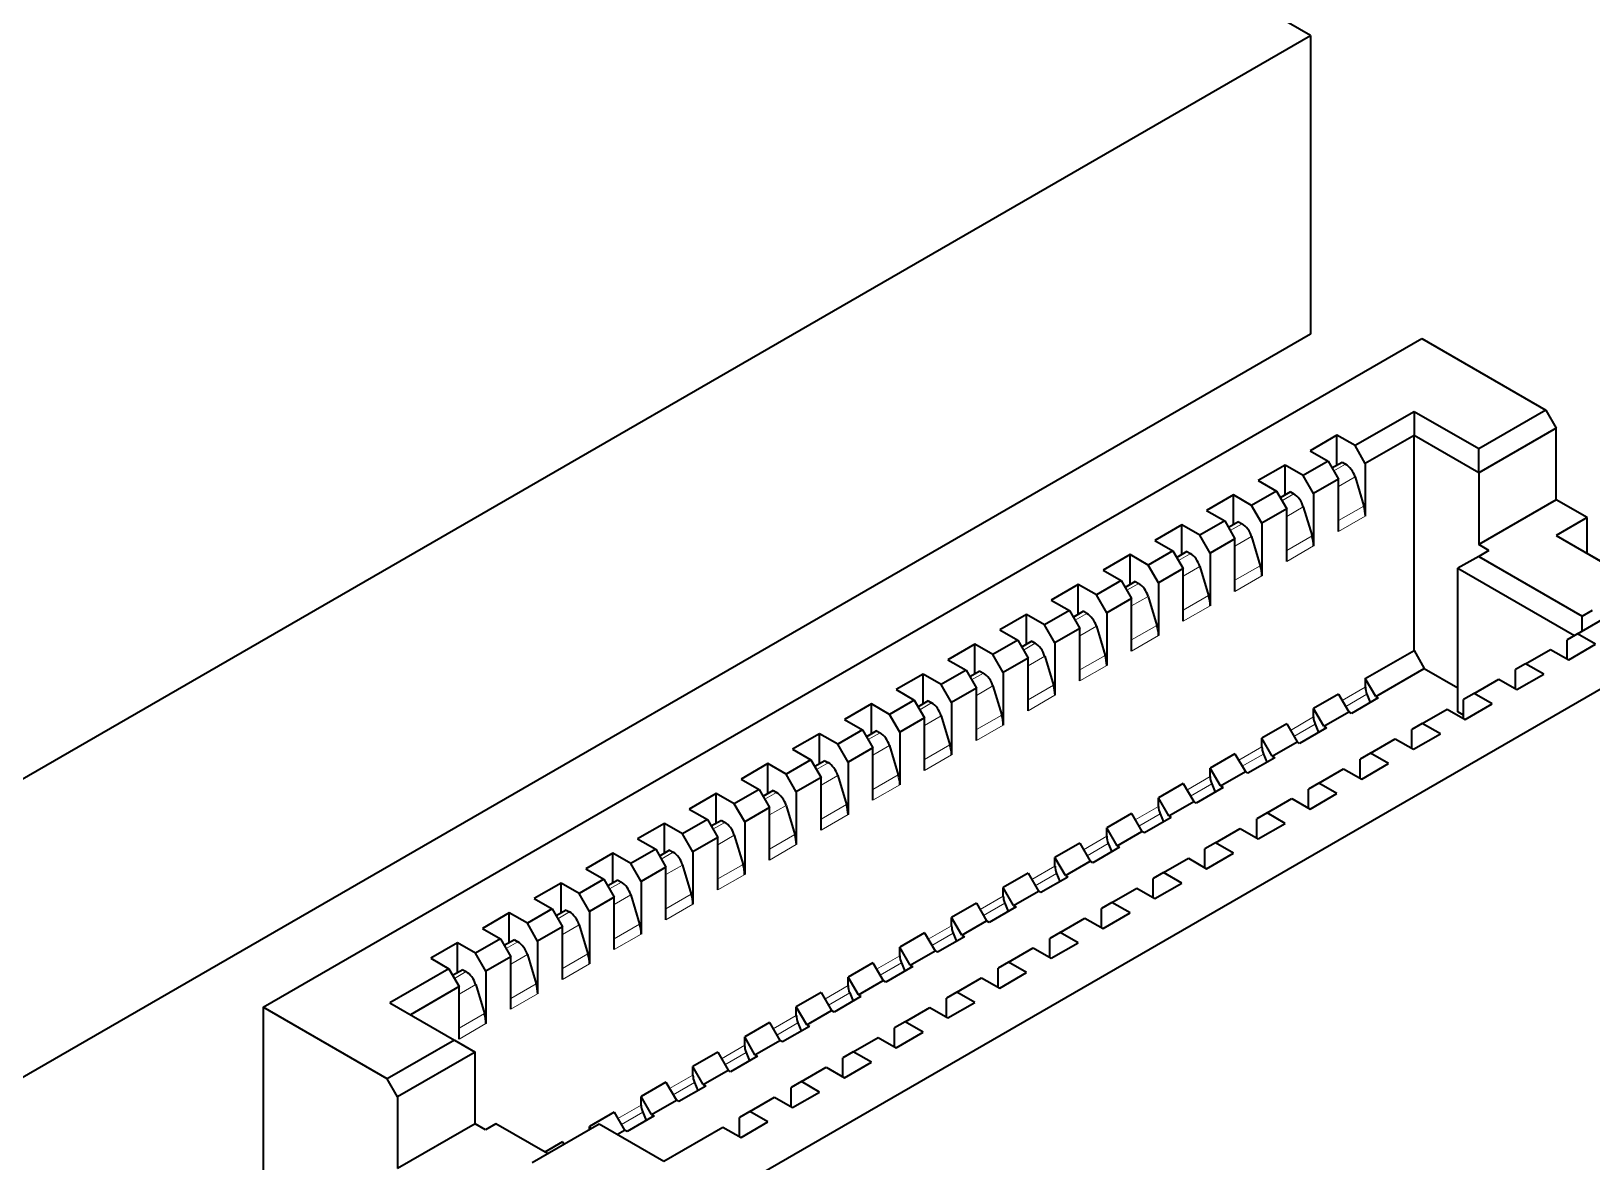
# Model space of a CAD drawing. Extents: x 487 to 800, y 314 to 605.
# Drawn here: x 733.52 to 744.19, y 525.97 to 533.7 of the extents above; entities that cross this region are included whole.
import ezdxf

# ---------------------------------------------------------------- set-up
doc = ezdxf.new("R2010")
doc.units = 0

msp = doc.modelspace()

# ---------------------------------------------------------------- linework, layer by layer
at = {"color": 7, "lineweight": 35, "ltscale": 0.142778}
msp.add_line((742.267, 533.673), (737.321, 536.529), dxfattribs=at)
at = {"color": 7, "lineweight": 35, "ltscale": 0.326599}
msp.add_line((730.953, 527.141), (742.267, 533.673), dxfattribs=at)
at = {"color": 7, "lineweight": 35, "ltscale": 0.051031}
msp.add_line((742.267, 533.673), (742.267, 531.632), dxfattribs=at)
at = {"color": 7, "lineweight": 35, "ltscale": 0.310958}
msp.add_line((742.267, 531.632), (731.495, 525.413), dxfattribs=at)
at = {"color": 7, "lineweight": 35, "ltscale": 0.22862}
for p, q in [((735.107, 527.029), (743.027, 531.601)), ((745.714, 530.05), (737.794, 525.478))]:
    msp.add_line(p, q, dxfattribs=at)
at = {"color": 7, "lineweight": 35, "ltscale": 0.024495}
for p, q in [((743.027, 531.601), (743.875, 531.111)), ((743.274, 529.05), (743.274, 530.03))]:
    msp.add_line(p, q, dxfattribs=at)
at = {"color": 7, "lineweight": 35, "ltscale": 0.011635}
for p, q in [((742.974, 531.101), (742.571, 530.869)), ((736.376, 527.292), (735.973, 527.06))]:
    msp.add_line(p, q, dxfattribs=at)
at = {"color": 7, "lineweight": 35, "ltscale": 0.012758}
for p, q in [((743.416, 530.846), (742.974, 531.101)), ((743.416, 530.683), (742.974, 530.938)), ((735.973, 527.06), (736.415, 526.804)), ((737.405, 526.233), (737.847, 525.978))]:
    msp.add_line(p, q, dxfattribs=at)
at = {"color": 7, "lineweight": 35, "ltscale": 0.004082}
msp.add_line((742.974, 531.101), (742.974, 530.938), dxfattribs=at)
at = {"color": 7, "lineweight": 35, "ltscale": 0.013267}
msp.add_line((743.875, 531.111), (743.416, 530.846), dxfattribs=at)
at = {"color": 7, "lineweight": 35, "ltscale": 0.003535}
for p, q in [((743.875, 531.111), (743.946, 530.989)), ((742.387, 530.762), (742.457, 530.64)), ((741.326, 530.15), (741.397, 530.028)), ((742.974, 529.468), (743.044, 529.346)), ((742.712, 529.154), (742.641, 529.276)), ((739.558, 529.129), (739.629, 529.007)), ((741.651, 528.542), (741.581, 528.664)), ((741.397, 528.558), (741.468, 528.435)), ((740.591, 527.929), (740.52, 528.052)), ((739.884, 527.521), (739.813, 527.643)), ((736.631, 527.276), (736.56, 527.398)), ((738.823, 526.909), (738.752, 527.031)), ((738.568, 526.925), (738.639, 526.802)), ((737.762, 526.296), (737.692, 526.419)), ((737.508, 526.312), (737.578, 526.19))]:
    msp.add_line(p, q, dxfattribs=at)
at = {"color": 7, "lineweight": 35, "ltscale": 0.01531}
for p, q in [((743.946, 530.989), (743.416, 530.683)), ((736.557, 526.233), (736.026, 525.927))]:
    msp.add_line(p, q, dxfattribs=at)
at = {"color": 7, "lineweight": 35, "ltscale": 0.012248}
for p, q in [((743.946, 530.499), (743.946, 530.989)), ((736.026, 526.417), (736.026, 525.927))]:
    msp.add_line(p, q, dxfattribs=at)
at = {"color": 7, "lineweight": 35, "ltscale": 0.005307}
for p, q in [((742.447, 530.94), (742.263, 530.834)), ((742.093, 530.736), (741.909, 530.63)), ((741.74, 530.532), (741.556, 530.426)), ((741.386, 530.328), (741.202, 530.221)), ((740.679, 529.919), (740.495, 529.813)), ((740.326, 529.715), (740.142, 529.609)), ((739.972, 529.511), (739.788, 529.405)), ((744.031, 529.405), (744.215, 529.511)), ((739.618, 529.307), (739.435, 529.201)), ((742.73, 529.144), (742.546, 529.038)), ((743.324, 528.997), (743.508, 529.103)), ((738.911, 528.899), (738.727, 528.793)), ((742.97, 528.793), (743.154, 528.899)), ((738.558, 528.695), (738.374, 528.589)), ((742.023, 528.735), (741.839, 528.629)), ((742.617, 528.589), (742.8, 528.695)), ((741.669, 528.531), (741.485, 528.425)), ((738.204, 528.491), (738.02, 528.384)), ((742.263, 528.384), (742.447, 528.491)), ((741.315, 528.327), (741.132, 528.221)), ((737.851, 528.286), (737.667, 528.18)), ((741.909, 528.18), (742.093, 528.286)), ((740.962, 528.123), (740.778, 528.017)), ((737.497, 528.082), (737.313, 527.976)), ((741.556, 527.976), (741.74, 528.082)), ((740.608, 527.919), (740.424, 527.813)), ((736.79, 527.674), (736.606, 527.568)), ((740.255, 527.715), (740.071, 527.609)), ((739.901, 527.511), (739.717, 527.405)), ((740.495, 527.364), (740.679, 527.47)), ((740.142, 527.16), (740.326, 527.266)), ((739.194, 527.102), (739.01, 526.996)), ((739.788, 526.956), (739.972, 527.062)), ((739.435, 526.751), (739.618, 526.858)), ((738.487, 526.694), (738.303, 526.588)), ((738.133, 526.49), (737.95, 526.384)), ((738.727, 526.343), (738.911, 526.449))]:
    msp.add_line(p, q, dxfattribs=at)
at = {"color": 7, "lineweight": 35, "ltscale": 0.003573}
for p, q in [((742.571, 530.869), (742.447, 530.94)), ((742.217, 530.664), (742.093, 530.736)), ((741.909, 530.63), (742.033, 530.558)), ((741.51, 530.256), (741.386, 530.328)), ((740.849, 530.017), (740.973, 529.946)), ((740.449, 529.644), (740.326, 529.715)), ((740.142, 529.609), (740.265, 529.538)), ((743.861, 529.307), (743.737, 529.378)), ((739.742, 529.236), (739.618, 529.307)), ((743.2, 529.068), (743.324, 528.997)), ((739.081, 528.997), (739.205, 528.925)), ((742.8, 528.695), (742.677, 528.766)), ((738.682, 528.623), (738.558, 528.695)), ((742.493, 528.66), (742.617, 528.589)), ((738.374, 528.589), (738.498, 528.517)), ((741.74, 528.082), (741.616, 528.154)), ((737.621, 528.011), (737.497, 528.082)), ((741.432, 528.048), (741.556, 527.976)), ((737.313, 527.976), (737.437, 527.905)), ((736.914, 527.603), (736.79, 527.674)), ((741.033, 527.674), (740.909, 527.745)), ((736.253, 527.364), (736.376, 527.292)), ((740.371, 527.435), (740.495, 527.364)), ((739.972, 527.062), (739.848, 527.133)), ((739.664, 527.027), (739.788, 526.956)), ((739.265, 526.653), (739.141, 526.725)), ((738.604, 526.415), (738.727, 526.343))]:
    msp.add_line(p, q, dxfattribs=at)
at = {"color": 7, "lineweight": 35, "ltscale": 0.005103}
for p, q in [((742.447, 530.736), (742.447, 530.94)), ((741.74, 530.328), (741.74, 530.532)), ((741.386, 530.124), (741.386, 530.328)), ((740.679, 529.715), (740.679, 529.919)), ((739.972, 529.307), (739.972, 529.511)), ((739.618, 529.103), (739.618, 529.307)), ((738.911, 528.695), (738.911, 528.899)), ((738.558, 528.491), (738.558, 528.695)), ((737.851, 528.082), (737.851, 528.286)), ((737.497, 527.878), (737.497, 528.082)), ((736.79, 527.47), (736.79, 527.674))]:
    msp.add_line(p, q, dxfattribs=at)
at = {"color": 7, "lineweight": 35, "ltscale": 0.009594}
for p, q in [((742.974, 530.938), (742.641, 530.746)), ((742.641, 529.276), (742.974, 529.468)), ((742.712, 529.154), (743.044, 529.346)), ((736.447, 527.17), (736.115, 526.978))]:
    msp.add_line(p, q, dxfattribs=at)
at = {"color": 7, "lineweight": 35, "ltscale": 0.036743}
msp.add_line((742.974, 529.468), (742.974, 530.938), dxfattribs=at)
at = {"color": 7, "lineweight": 35, "ltscale": 0.004898}
for p, q in [((742.387, 530.762), (742.217, 530.664)), ((742.104, 530.436), (741.934, 530.338)), ((741.326, 530.15), (741.156, 530.052)), ((741.043, 529.823), (740.874, 529.725)), ((744.091, 529.583), (744.261, 529.681)), ((739.912, 529.334), (739.742, 529.236)), ((739.558, 529.129), (739.389, 529.031)), ((743.03, 528.97), (743.2, 529.068)), ((742.104, 528.966), (741.934, 528.868)), ((741.651, 528.542), (741.821, 528.64)), ((742.323, 528.562), (742.493, 528.66)), ((741.397, 528.558), (741.227, 528.46)), ((741.043, 528.354), (740.874, 528.256)), ((738.215, 528.19), (738.045, 528.092)), ((740.591, 527.929), (740.76, 528.027)), ((741.262, 527.95), (741.432, 528.048)), ((740.336, 527.945), (740.166, 527.848)), ((737.083, 527.701), (736.914, 527.603)), ((739.884, 527.521), (740.053, 527.619)), ((736.801, 527.374), (736.631, 527.276)), ((740.202, 527.337), (740.371, 527.435)), ((739.275, 527.333), (739.106, 527.235)), ((738.568, 526.925), (738.399, 526.827)), ((738.823, 526.909), (738.993, 527.007)), ((739.495, 526.929), (739.664, 527.027)), ((738.215, 526.721), (738.045, 526.623)), ((738.116, 526.5), (738.286, 526.598)), ((737.762, 526.296), (737.932, 526.394)), ((738.434, 526.317), (738.604, 526.415)), ((737.508, 526.312), (737.338, 526.215))]:
    msp.add_line(p, q, dxfattribs=at)
at = {"color": 7, "lineweight": 35, "ltscale": 0.003572}
for p, q in [((742.263, 530.834), (742.387, 530.762)), ((741.156, 530.052), (741.033, 530.124)), ((741.202, 530.221), (741.326, 530.15)), ((744.215, 529.511), (744.091, 529.583)), ((743.907, 529.476), (744.031, 529.405)), ((743.553, 529.272), (743.677, 529.201)), ((739.435, 529.201), (739.558, 529.129)), ((739.389, 529.031), (739.265, 529.103)), ((743.154, 528.899), (743.03, 528.97)), ((742.846, 528.864), (742.97, 528.793)), ((738.328, 528.419), (738.204, 528.491)), ((738.02, 528.384), (738.144, 528.313)), ((742.093, 528.286), (741.97, 528.358)), ((741.786, 528.252), (741.909, 528.18)), ((737.267, 527.807), (737.144, 527.878)), ((741.079, 527.843), (741.202, 527.772)), ((740.725, 527.639), (740.849, 527.568)), ((736.56, 527.398), (736.436, 527.47)), ((740.326, 527.266), (740.202, 527.337)), ((740.018, 527.231), (740.142, 527.16)), ((738.957, 526.619), (739.081, 526.547)), ((738.25, 526.21), (738.374, 526.139))]:
    msp.add_line(p, q, dxfattribs=at)
at = {"color": 7, "lineweight": 35, "ltscale": 0.003534}
for p, q in [((742.641, 530.746), (742.571, 530.869)), ((742.288, 530.542), (742.217, 530.664)), ((741.581, 530.134), (741.51, 530.256)), ((740.52, 529.521), (740.449, 529.644)), ((740.265, 529.538), (740.336, 529.415)), ((742.457, 529.17), (742.528, 529.048)), ((739.459, 528.909), (739.389, 529.031)), ((739.205, 528.925), (739.275, 528.803)), ((738.752, 528.501), (738.682, 528.623)), ((738.498, 528.517), (738.568, 528.395)), ((737.692, 527.888), (737.621, 528.011)), ((737.437, 527.905), (737.508, 527.782)), ((739.629, 527.537), (739.7, 527.415)), ((736.376, 527.292), (736.447, 527.17)), ((736.026, 526.417), (735.956, 526.539))]:
    msp.add_line(p, q, dxfattribs=at)
at = {"color": 7, "lineweight": 35, "ltscale": 0.004083}
for p, q in [((743.416, 530.683), (743.416, 530.846)), ((743.416, 530.111), (743.274, 530.03)), ((736.415, 526.804), (736.557, 526.723))]:
    msp.add_line(p, q, dxfattribs=at)
at = {"color": 7, "lineweight": 35, "ltscale": 0.005104}
for p, q in [((742.093, 530.532), (742.093, 530.736)), ((741.033, 529.919), (741.033, 530.124)), ((740.326, 529.511), (740.326, 529.715)), ((739.265, 528.899), (739.265, 529.103)), ((738.204, 528.286), (738.204, 528.491)), ((737.144, 527.674), (737.144, 527.878)), ((736.436, 527.266), (736.436, 527.47))]:
    msp.add_line(p, q, dxfattribs=at)
at = {"color": 7, "lineweight": 35, "ltscale": 0.001989}
for p, q in [((742.413, 530.716), (742.482, 530.756)), ((741.775, 530.348), (741.706, 530.308)), ((741.422, 530.144), (741.353, 530.104)), ((740.714, 529.736), (740.646, 529.696)), ((739.654, 529.123), (739.585, 529.083)), ((738.947, 528.715), (738.878, 528.675)), ((737.886, 528.103), (737.817, 528.063)), ((736.825, 527.49), (736.756, 527.451))]:
    msp.add_line(p, q, dxfattribs=at)
at = {"color": 7, "lineweight": 13, "ltscale": 0.00233}
for p, q in [((742.506, 530.743), (742.425, 530.696)), ((740.031, 529.314), (739.95, 529.267)), ((739.677, 529.11), (739.597, 529.063)), ((737.202, 527.681), (737.122, 527.634)), ((736.849, 527.477), (736.768, 527.43))]:
    msp.add_line(p, q, dxfattribs=at)
at = {"color": 7, "lineweight": 35, "ltscale": 0.000681537}
for p, q in [((742.482, 530.756), (742.506, 530.743)), ((741.422, 530.144), (741.445, 530.13)), ((739.654, 529.123), (739.677, 529.11)), ((736.825, 527.49), (736.849, 527.477))]:
    msp.add_line(p, q, dxfattribs=at)
at = {"color": 7, "lineweight": 35, "ltscale": 0.008981}
for p, q in [((742.641, 530.746), (742.641, 530.387)), ((742.457, 530.281), (742.457, 530.64)), ((741.934, 530.338), (741.934, 529.979)), ((742.104, 530.077), (742.104, 530.436)), ((741.75, 529.872), (741.75, 530.232)), ((741.581, 530.134), (741.581, 529.774)), ((741.397, 529.668), (741.397, 530.028)), ((741.227, 529.93), (741.227, 529.57)), ((741.043, 529.464), (741.043, 529.823)), ((740.874, 529.725), (740.874, 529.366)), ((740.69, 529.26), (740.69, 529.619)), ((740.52, 529.521), (740.52, 529.162)), ((740.166, 529.317), (740.166, 528.958)), ((739.983, 528.852), (739.983, 529.211)), ((739.813, 529.113), (739.813, 528.754)), ((739.629, 528.648), (739.629, 529.007)), ((739.106, 528.705), (739.106, 528.346)), ((738.922, 528.239), (738.922, 528.599)), ((738.752, 528.501), (738.752, 528.141)), ((738.568, 528.035), (738.568, 528.395)), ((738.399, 528.297), (738.399, 527.937)), ((738.215, 527.831), (738.215, 528.19)), ((738.045, 528.092), (738.045, 527.733)), ((737.692, 527.888), (737.692, 527.529)), ((737.861, 527.627), (737.861, 527.986)), ((737.508, 527.423), (737.508, 527.782)), ((737.338, 527.684), (737.338, 527.325)), ((737.154, 527.219), (737.154, 527.578)), ((736.984, 527.48), (736.984, 527.121)), ((736.801, 527.015), (736.801, 527.374)), ((736.631, 527.276), (736.631, 526.917))]:
    msp.add_line(p, q, dxfattribs=at)
at = {"color": 7, "lineweight": 35, "ltscale": 0.012247}
for p, q in [((743.416, 530.683), (743.416, 530.193)), ((736.557, 526.233), (736.557, 526.723))]:
    msp.add_line(p, q, dxfattribs=at)
at = {"color": 7, "lineweight": 35, "ltscale": 0.004899}
for p, q in [((742.033, 530.558), (741.863, 530.46)), ((742.457, 530.64), (742.288, 530.542)), ((741.68, 530.354), (741.51, 530.256)), ((741.75, 530.232), (741.581, 530.134)), ((741.397, 530.028), (741.227, 529.93)), ((740.973, 529.946), (740.803, 529.848)), ((740.619, 529.742), (740.449, 529.644)), ((740.69, 529.619), (740.52, 529.521)), ((740.265, 529.538), (740.096, 529.44)), ((740.336, 529.415), (740.166, 529.317)), ((743.737, 529.378), (743.907, 529.476)), ((743.384, 529.174), (743.553, 529.272)), ((739.983, 529.211), (739.813, 529.113)), ((742.457, 529.17), (742.288, 529.072)), ((739.629, 529.007), (739.459, 528.909)), ((742.358, 528.95), (742.528, 529.048)), ((739.205, 528.925), (739.035, 528.827)), ((742.005, 528.746), (742.175, 528.844)), ((742.677, 528.766), (742.846, 528.864)), ((739.275, 528.803), (739.106, 528.705)), ((738.851, 528.721), (738.682, 528.623)), ((738.922, 528.599), (738.752, 528.501)), ((738.498, 528.517), (738.328, 528.419)), ((741.97, 528.358), (742.139, 528.456)), ((738.144, 528.313), (737.974, 528.215)), ((738.568, 528.395), (738.399, 528.297)), ((740.944, 528.133), (741.114, 528.231)), ((737.791, 528.109), (737.621, 528.011)), ((737.437, 527.905), (737.267, 527.807)), ((737.861, 527.986), (737.692, 527.888)), ((737.508, 527.782), (737.338, 527.684)), ((740.237, 527.725), (740.407, 527.823)), ((740.909, 527.745), (741.079, 527.843)), ((737.154, 527.578), (736.984, 527.48)), ((740.555, 527.541), (740.725, 527.639)), ((736.73, 527.496), (736.56, 527.398)), ((739.629, 527.537), (739.459, 527.439)), ((739.53, 527.317), (739.7, 527.415)), ((739.176, 527.113), (739.346, 527.211)), ((739.848, 527.133), (740.018, 527.231)), ((739.141, 526.725), (739.311, 526.823)), ((738.788, 526.521), (738.957, 526.619))]:
    msp.add_line(p, q, dxfattribs=at)
at = {"color": 7, "lineweight": 35, "ltscale": 0.003536}
for p, q in [((742.033, 530.558), (742.104, 530.436)), ((741.934, 530.338), (741.863, 530.46)), ((741.68, 530.354), (741.75, 530.232)), ((741.227, 529.93), (741.156, 530.052)), ((740.973, 529.946), (741.043, 529.823)), ((740.874, 529.725), (740.803, 529.848)), ((740.619, 529.742), (740.69, 529.619)), ((740.166, 529.317), (740.096, 529.44)), ((739.912, 529.334), (739.983, 529.211)), ((739.813, 529.113), (739.742, 529.236)), ((742.358, 528.95), (742.288, 529.072)), ((742.104, 528.966), (742.175, 528.844)), ((742.005, 528.746), (741.934, 528.868)), ((739.106, 528.705), (739.035, 528.827)), ((741.75, 528.762), (741.821, 528.64)), ((738.851, 528.721), (738.922, 528.599)), ((738.399, 528.297), (738.328, 528.419)), ((741.298, 528.337), (741.227, 528.46)), ((738.144, 528.313), (738.215, 528.19)), ((741.043, 528.354), (741.114, 528.231)), ((738.045, 528.092), (737.974, 528.215)), ((740.944, 528.133), (740.874, 528.256)), ((737.791, 528.109), (737.861, 527.986)), ((740.69, 528.15), (740.76, 528.027)), ((740.336, 527.945), (740.407, 527.823)), ((737.338, 527.684), (737.267, 527.807)), ((740.237, 527.725), (740.166, 527.848)), ((737.083, 527.701), (737.154, 527.578)), ((739.983, 527.741), (740.053, 527.619)), ((736.984, 527.48), (736.914, 527.603)), ((736.73, 527.496), (736.801, 527.374)), ((739.53, 527.317), (739.459, 527.439)), ((739.275, 527.333), (739.346, 527.211)), ((739.176, 527.113), (739.106, 527.235)), ((738.922, 527.129), (738.993, 527.007)), ((738.469, 526.704), (738.399, 526.827)), ((738.215, 526.721), (738.286, 526.598)), ((738.116, 526.5), (738.045, 526.623)), ((737.861, 526.517), (737.932, 526.394))]:
    msp.add_line(p, q, dxfattribs=at)
at = {"color": 7, "lineweight": 35, "ltscale": 0.001991}
for p, q in [((742.129, 530.552), (742.06, 530.512)), ((741.068, 529.94), (740.999, 529.9)), ((740.361, 529.532), (740.292, 529.492)), ((740.007, 529.327), (739.938, 529.288)), ((739.3, 528.919), (739.231, 528.879)), ((738.593, 528.511), (738.524, 528.471)), ((738.24, 528.307), (738.171, 528.267)), ((737.532, 527.899), (737.464, 527.859)), ((736.472, 527.286), (736.403, 527.246))]:
    msp.add_line(p, q, dxfattribs=at)
at = {"color": 7, "lineweight": 35, "ltscale": 0.000680215}
for p, q in [((742.129, 530.552), (742.152, 530.539)), ((741.775, 530.348), (741.799, 530.334)), ((741.068, 529.94), (741.092, 529.926)), ((740.714, 529.736), (740.738, 529.722)), ((740.361, 529.532), (740.384, 529.518)), ((740.007, 529.327), (740.031, 529.314)), ((739.3, 528.919), (739.324, 528.906)), ((738.947, 528.715), (738.97, 528.701)), ((738.593, 528.511), (738.617, 528.497)), ((738.24, 528.307), (738.263, 528.293)), ((737.886, 528.103), (737.91, 528.089)), ((737.532, 527.899), (737.556, 527.885)), ((737.179, 527.694), (737.202, 527.681)), ((736.472, 527.286), (736.495, 527.273))]:
    msp.add_line(p, q, dxfattribs=at)
at = {"color": 7, "lineweight": 13, "ltscale": 0.003279}
for p, q in [((742.457, 530.589), (742.571, 530.655)), ((742.104, 530.385), (742.217, 530.451)), ((741.75, 530.181), (741.864, 530.247)), ((741.397, 529.977), (741.51, 530.042)), ((741.043, 529.773), (741.157, 529.838)), ((740.69, 529.569), (740.803, 529.634)), ((740.336, 529.364), (740.45, 529.43)), ((739.983, 529.16), (740.096, 529.226)), ((739.629, 528.956), (739.743, 529.022)), ((739.275, 528.752), (739.389, 528.818)), ((738.922, 528.548), (739.036, 528.614)), ((738.568, 528.344), (738.682, 528.409)), ((737.861, 527.936), (737.975, 528.001)), ((737.508, 527.731), (737.621, 527.797)), ((737.154, 527.527), (737.268, 527.593)), ((736.801, 527.323), (736.914, 527.389)), ((736.447, 527.119), (736.561, 527.185))]:
    msp.add_line(p, q, dxfattribs=at)
at = {"color": 7, "lineweight": 35, "ltscale": 0.005188}
for p, q in [((742.571, 530.655), (742.63, 530.456)), ((742.217, 530.451), (742.277, 530.252)), ((741.864, 530.247), (741.923, 530.048)), ((741.157, 529.838), (741.216, 529.639)), ((740.803, 529.634), (740.863, 529.435)), ((740.096, 529.226), (740.156, 529.027)), ((739.743, 529.022), (739.802, 528.823)), ((739.389, 528.818), (739.448, 528.619)), ((739.036, 528.614), (739.095, 528.415)), ((738.328, 528.205), (738.388, 528.006)), ((737.975, 528.001), (738.034, 527.802)), ((737.268, 527.593), (737.327, 527.394)), ((736.914, 527.389), (736.974, 527.19)), ((736.561, 527.185), (736.62, 526.986))]:
    msp.add_line(p, q, dxfattribs=at)
at = {"color": 7, "lineweight": 35, "ltscale": 0.003571}
for p, q in [((741.863, 530.46), (741.74, 530.532)), ((741.556, 530.426), (741.68, 530.354)), ((740.803, 529.848), (740.679, 529.919)), ((740.495, 529.813), (740.619, 529.742)), ((740.096, 529.44), (739.972, 529.511)), ((739.788, 529.405), (739.912, 529.334)), ((743.508, 529.103), (743.384, 529.174)), ((739.035, 528.827), (738.911, 528.899)), ((738.727, 528.793), (738.851, 528.721)), ((742.447, 528.491), (742.323, 528.562)), ((742.139, 528.456), (742.263, 528.384)), ((737.974, 528.215), (737.851, 528.286)), ((737.667, 528.18), (737.791, 528.109)), ((741.386, 527.878), (741.262, 527.95)), ((736.96, 527.772), (737.083, 527.701)), ((736.606, 527.568), (736.73, 527.496)), ((740.679, 527.47), (740.555, 527.541)), ((739.618, 526.858), (739.495, 526.929)), ((739.311, 526.823), (739.435, 526.751)), ((738.911, 526.449), (738.788, 526.521)), ((738.558, 526.245), (738.434, 526.317))]:
    msp.add_line(p, q, dxfattribs=at)
at = {"color": 7, "lineweight": 13, "ltscale": 0.002331}
for p, q in [((742.152, 530.539), (742.071, 530.492)), ((741.445, 530.13), (741.364, 530.084)), ((741.092, 529.926), (741.011, 529.88)), ((740.384, 529.518), (740.304, 529.471)), ((739.324, 528.906), (739.243, 528.859)), ((738.617, 528.497), (738.536, 528.451)), ((738.263, 528.293), (738.182, 528.247)), ((737.556, 527.885), (737.475, 527.838)), ((736.495, 527.273), (736.415, 527.226))]:
    msp.add_line(p, q, dxfattribs=at)
at = {"color": 7, "lineweight": 35, "ltscale": 0.008983}
for p, q in [((742.288, 530.542), (742.288, 530.183)), ((740.336, 529.056), (740.336, 529.415)), ((739.459, 528.909), (739.459, 528.55)), ((739.275, 528.444), (739.275, 528.803)), ((736.447, 526.811), (736.447, 527.17))]:
    msp.add_line(p, q, dxfattribs=at)
at = {"color": 7, "lineweight": 13, "ltscale": 0.004993}
for p, q in [((742.63, 530.456), (742.457, 530.356)), ((742.277, 530.252), (742.104, 530.152)), ((741.923, 530.048), (741.75, 529.948)), ((741.216, 529.639), (741.043, 529.54)), ((740.863, 529.435), (740.69, 529.335)), ((739.802, 528.823), (739.629, 528.723)), ((739.448, 528.619), (739.275, 528.519)), ((739.095, 528.415), (738.922, 528.315)), ((738.741, 528.211), (738.568, 528.111)), ((738.388, 528.006), (738.215, 527.907)), ((738.034, 527.802), (737.861, 527.702)), ((737.327, 527.394), (737.154, 527.294)), ((736.974, 527.19), (736.801, 527.09)), ((736.62, 526.986), (736.447, 526.886))]:
    msp.add_line(p, q, dxfattribs=at)
at = {"color": 7, "lineweight": 35, "ltscale": 0.015309}
for p, q in [((743.946, 530.499), (743.416, 530.193)), ((736.557, 526.723), (736.026, 526.417))]:
    msp.add_line(p, q, dxfattribs=at)
at = {"color": 7, "lineweight": 35, "ltscale": 0.006122}
msp.add_line((744.158, 530.377), (743.946, 530.499), dxfattribs=at)
at = {"color": 7, "lineweight": 13, "ltscale": 0.005307}
for p, q in [((742.457, 530.281), (742.641, 530.387)), ((742.104, 530.077), (742.288, 530.183)), ((741.75, 529.872), (741.934, 529.979)), ((741.397, 529.668), (741.581, 529.774)), ((740.69, 529.26), (740.874, 529.366)), ((739.983, 528.852), (740.166, 528.958)), ((739.629, 528.648), (739.813, 528.754)), ((739.275, 528.444), (739.459, 528.55)), ((738.922, 528.239), (739.106, 528.346)), ((738.568, 528.035), (738.752, 528.141)), ((737.861, 527.627), (738.045, 527.733)), ((737.508, 527.423), (737.692, 527.529)), ((737.154, 527.219), (737.338, 527.325)), ((736.801, 527.015), (736.984, 527.121))]:
    msp.add_line(p, q, dxfattribs=at)
at = {"color": 7, "lineweight": 35, "ltscale": 0.006123}
msp.add_line((744.158, 530.377), (743.946, 530.254), dxfattribs=at)
at = {"color": 7, "lineweight": 35, "ltscale": 0.006125}
msp.add_line((744.158, 530.132), (744.158, 530.377), dxfattribs=at)
at = {"color": 7, "lineweight": 13, "ltscale": 0.002329}
for p, q in [((741.799, 530.334), (741.718, 530.288)), ((740.738, 529.722), (740.657, 529.675)), ((738.97, 528.701), (738.89, 528.655)), ((737.91, 528.089), (737.829, 528.042))]:
    msp.add_line(p, q, dxfattribs=at)
at = {"color": 7, "lineweight": 35, "ltscale": 0.009185}
msp.add_line((743.946, 530.254), (744.264, 530.07), dxfattribs=at)
at = {"color": 7, "lineweight": 35, "ltscale": 0.005309}
msp.add_line((741.033, 530.124), (740.849, 530.017), dxfattribs=at)
at = {"color": 7, "lineweight": 35, "ltscale": 0.002041}
for p, q in [((743.486, 530.152), (743.416, 530.193)), ((743.486, 530.152), (743.416, 530.111)), ((743.737, 529.378), (743.667, 529.338)), ((742.677, 528.766), (742.606, 528.725)), ((741.97, 528.358), (741.899, 528.317)), ((740.909, 527.745), (740.838, 527.705)), ((739.848, 527.133), (739.778, 527.092)), ((739.141, 526.725), (739.07, 526.684)), ((738.788, 526.521), (738.717, 526.48)), ((736.698, 526.233), (736.627, 526.192))]:
    msp.add_line(p, q, dxfattribs=at)
at = {"color": 7, "lineweight": 35, "ltscale": 0.003062}
msp.add_line((744.264, 530.07), (744.158, 530.132), dxfattribs=at)
at = {"color": 7, "lineweight": 35, "ltscale": 0.005187}
for p, q in [((741.51, 530.042), (741.57, 529.844)), ((740.45, 529.43), (740.509, 529.231)), ((738.682, 528.409), (738.741, 528.211)), ((737.621, 527.797), (737.681, 527.598))]:
    msp.add_line(p, q, dxfattribs=at)
at = {"color": 7, "lineweight": 35, "ltscale": 0.022964}
msp.add_line((743.274, 530.03), (744.07, 529.57), dxfattribs=at)
at = {"color": 7, "lineweight": 35, "ltscale": 0.020412}
msp.add_line((743.416, 530.111), (744.123, 529.703), dxfattribs=at)
at = {"color": 7, "lineweight": 13, "ltscale": 0.004994}
for p, q in [((741.57, 529.844), (741.397, 529.744)), ((740.509, 529.231), (740.336, 529.131)), ((737.681, 527.598), (737.508, 527.498))]:
    msp.add_line(p, q, dxfattribs=at)
at = {"color": 7, "lineweight": 35, "ltscale": 0.002042}
for p, q in [((744.123, 529.703), (744.193, 529.744)), ((744.091, 529.583), (744.02, 529.542)), ((743.384, 529.174), (743.313, 529.133)), ((743.03, 528.97), (742.959, 528.929)), ((742.323, 528.562), (742.252, 528.521)), ((741.262, 527.95), (741.192, 527.909)), ((740.555, 527.541), (740.485, 527.5)), ((740.202, 527.337), (740.131, 527.296)), ((739.495, 526.929), (739.424, 526.888)), ((738.434, 526.317), (738.363, 526.276)), ((736.627, 526.192), (736.557, 526.233))]:
    msp.add_line(p, q, dxfattribs=at)
at = {"color": 7, "lineweight": 35, "ltscale": 0.002551}
msp.add_line((744.123, 529.601), (744.123, 529.703), dxfattribs=at)
at = {"color": 7, "lineweight": 13, "ltscale": 0.005308}
for p, q in [((741.043, 529.464), (741.227, 529.57)), ((740.336, 529.056), (740.52, 529.162)), ((738.215, 527.831), (738.399, 527.937))]:
    msp.add_line(p, q, dxfattribs=at)
at = {"color": 7, "lineweight": 35, "ltscale": 0.003265}
for p, q in [((744.02, 529.411), (744.02, 529.542)), ((743.313, 529.003), (743.313, 529.133)), ((742.959, 528.799), (742.959, 528.929)), ((742.252, 528.391), (742.252, 528.521)), ((741.192, 527.778), (741.192, 527.909)), ((740.485, 527.37), (740.485, 527.5)), ((740.131, 527.166), (740.131, 527.296)), ((739.424, 526.758), (739.424, 526.888)), ((739.07, 526.553), (739.07, 526.684)), ((738.363, 526.145), (738.363, 526.276))]:
    msp.add_line(p, q, dxfattribs=at)
at = {"color": 7, "lineweight": 35, "ltscale": 0.001456}
for p, q in [((742.641, 529.276), (742.641, 529.218)), ((742.288, 529.014), (742.288, 529.072)), ((741.934, 528.81), (741.934, 528.868)), ((741.581, 528.606), (741.581, 528.664)), ((741.227, 528.402), (741.227, 528.46)), ((740.52, 527.993), (740.52, 528.052)), ((740.166, 527.789), (740.166, 527.848)), ((739.813, 527.585), (739.813, 527.643)), ((739.459, 527.381), (739.459, 527.439)), ((739.106, 527.177), (739.106, 527.235)), ((738.752, 526.973), (738.752, 527.031)), ((738.399, 526.769), (738.399, 526.827)), ((738.045, 526.565), (738.045, 526.623)), ((737.692, 526.36), (737.692, 526.419))]:
    msp.add_line(p, q, dxfattribs=at)
at = {"color": 7, "lineweight": 35, "ltscale": 0.006634}
msp.add_line((743.044, 529.346), (743.274, 529.213), dxfattribs=at)
at = {"color": 7, "lineweight": 35, "ltscale": 0.003267}
for p, q in [((743.667, 529.207), (743.667, 529.338)), ((742.606, 528.595), (742.606, 528.725)), ((741.899, 528.186), (741.899, 528.317)), ((741.545, 527.982), (741.545, 528.113)), ((740.838, 527.574), (740.838, 527.705)), ((739.778, 526.962), (739.778, 527.092)), ((738.717, 526.349), (738.717, 526.48))]:
    msp.add_line(p, q, dxfattribs=at)
at = {"color": 7, "lineweight": 35, "ltscale": 0.005308}
for p, q in [((743.677, 529.201), (743.861, 529.307)), ((739.265, 529.103), (739.081, 528.997)), ((742.376, 528.94), (742.192, 528.833)), ((737.144, 527.878), (736.96, 527.772)), ((741.202, 527.772), (741.386, 527.878)), ((740.849, 527.568), (741.033, 527.674)), ((736.436, 527.47), (736.253, 527.364)), ((739.548, 527.307), (739.364, 527.2)), ((738.841, 526.898), (738.657, 526.792)), ((739.081, 526.547), (739.265, 526.653)), ((737.78, 526.286), (737.596, 526.18)), ((738.374, 526.139), (738.558, 526.245))]:
    msp.add_line(p, q, dxfattribs=at)
at = {"color": 7, "lineweight": 13, "ltscale": 0.004579}
for p, q in [((742.641, 529.218), (742.483, 529.127)), ((741.581, 528.606), (741.422, 528.514)), ((740.874, 528.198), (740.715, 528.106)), ((740.52, 527.993), (740.361, 527.902)), ((739.813, 527.585), (739.654, 527.494)), ((738.752, 526.973), (738.594, 526.881)), ((737.692, 526.36), (737.533, 526.269))]:
    msp.add_line(p, q, dxfattribs=at)
at = {"color": 7, "lineweight": 13, "ltscale": 0.004193}
for p, q in [((742.507, 529.085), (742.652, 529.169)), ((741.8, 528.677), (741.945, 528.76)), ((741.093, 528.268), (741.238, 528.352)), ((740.739, 528.064), (740.884, 528.148)), ((740.385, 527.86), (740.531, 527.944)), ((740.032, 527.656), (740.177, 527.74)), ((739.678, 527.452), (739.824, 527.536)), ((739.325, 527.248), (739.47, 527.332)), ((738.971, 527.044), (739.117, 527.127)), ((738.264, 526.635), (738.409, 526.719)), ((737.911, 526.431), (738.056, 526.515)), ((737.557, 526.227), (737.702, 526.311))]:
    msp.add_line(p, q, dxfattribs=at)
at = {"color": 7, "lineweight": 35, "ltscale": 0.001525}
for p, q in [((742.652, 529.169), (742.675, 529.112)), ((741.945, 528.76), (741.968, 528.704)), ((741.591, 528.556), (741.615, 528.5)), ((740.884, 528.148), (740.908, 528.092)), ((740.177, 527.74), (740.2, 527.683)), ((739.824, 527.536), (739.847, 527.479)), ((739.117, 527.127), (739.14, 527.071)), ((738.763, 526.923), (738.786, 526.867)), ((738.056, 526.515), (738.079, 526.459))]:
    msp.add_line(p, q, dxfattribs=at)
at = {"color": 7, "lineweight": 35, "ltscale": 0.00050931}
for p, q in [((742.712, 529.154), (742.73, 529.144)), ((742.192, 528.833), (742.175, 528.844)), ((740.424, 527.813), (740.407, 527.823)), ((739.884, 527.521), (739.901, 527.511)), ((739.364, 527.2), (739.346, 527.211)), ((738.823, 526.909), (738.841, 526.898)), ((738.116, 526.5), (738.133, 526.49))]:
    msp.add_line(p, q, dxfattribs=at)
at = {"color": 7, "lineweight": 13, "ltscale": 0.004992}
msp.add_line((740.156, 529.027), (739.983, 528.927), dxfattribs=at)
at = {"color": 7, "lineweight": 13, "ltscale": 0.00458}
for p, q in [((742.288, 529.014), (742.129, 528.922)), ((741.934, 528.81), (741.776, 528.718)), ((741.227, 528.402), (741.068, 528.31)), ((740.166, 527.789), (740.008, 527.698)), ((739.459, 527.381), (739.301, 527.289)), ((739.106, 527.177), (738.947, 527.085)), ((738.399, 526.769), (738.24, 526.677)), ((738.045, 526.565), (737.886, 526.473))]:
    msp.add_line(p, q, dxfattribs=at)
at = {"color": 7, "lineweight": 13, "ltscale": 0.004195}
msp.add_line((742.153, 528.881), (742.299, 528.965), dxfattribs=at)
at = {"color": 7, "lineweight": 35, "ltscale": 0.001523}
for p, q in [((742.299, 528.965), (742.322, 528.908)), ((739.47, 527.332), (739.493, 527.275))]:
    msp.add_line(p, q, dxfattribs=at)
at = {"color": 7, "lineweight": 35, "ltscale": 0.000510632}
for p, q in [((742.358, 528.95), (742.376, 528.94)), ((742.546, 529.038), (742.528, 529.048)), ((742.005, 528.746), (742.023, 528.735)), ((741.839, 528.629), (741.821, 528.64)), ((741.298, 528.337), (741.315, 528.327)), ((741.132, 528.221), (741.114, 528.231)), ((740.944, 528.133), (740.962, 528.123)), ((740.778, 528.017), (740.76, 528.027)), ((740.237, 527.725), (740.255, 527.715)), ((740.071, 527.609), (740.053, 527.619)), ((739.717, 527.405), (739.7, 527.415)), ((739.53, 527.317), (739.548, 527.307)), ((739.176, 527.113), (739.194, 527.102)), ((739.01, 526.996), (738.993, 527.007)), ((738.469, 526.704), (738.487, 526.694)), ((738.303, 526.588), (738.286, 526.598)), ((737.95, 526.384), (737.932, 526.394))]:
    msp.add_line(p, q, dxfattribs=at)
at = {"color": 7, "lineweight": 35, "ltscale": 0.001123}
msp.add_line((743.313, 529.027), (743.274, 529.05), dxfattribs=at)
at = {"color": 7, "lineweight": 35, "ltscale": 0.0049}
for p, q in [((741.75, 528.762), (741.581, 528.664)), ((741.298, 528.337), (741.468, 528.435)), ((741.616, 528.154), (741.786, 528.252)), ((740.69, 528.15), (740.52, 528.052)), ((739.983, 527.741), (739.813, 527.643)), ((738.922, 527.129), (738.752, 527.031)), ((738.469, 526.704), (738.639, 526.802)), ((737.861, 526.517), (737.692, 526.419))]:
    msp.add_line(p, q, dxfattribs=at)
at = {"color": 7, "lineweight": 13, "ltscale": 0.004194}
for p, q in [((741.446, 528.472), (741.591, 528.556)), ((738.618, 526.839), (738.763, 526.923))]:
    msp.add_line(p, q, dxfattribs=at)
at = {"color": 7, "lineweight": 35, "ltscale": 0.000510075}
for p, q in [((741.651, 528.542), (741.669, 528.531)), ((741.485, 528.425), (741.468, 528.435)), ((740.591, 527.929), (740.608, 527.919)), ((738.657, 526.792), (738.639, 526.802)), ((737.596, 526.18), (737.578, 526.19))]:
    msp.add_line(p, q, dxfattribs=at)
at = {"color": 7, "lineweight": 35, "ltscale": 0.001524}
for p, q in [((741.238, 528.352), (741.261, 528.296)), ((740.531, 527.944), (740.554, 527.888)), ((738.409, 526.719), (738.433, 526.663)), ((737.702, 526.311), (737.726, 526.255))]:
    msp.add_line(p, q, dxfattribs=at)
at = {"color": 7, "lineweight": 13, "ltscale": 0.00328}
msp.add_line((738.215, 528.14), (738.328, 528.205), dxfattribs=at)
at = {"color": 7, "lineweight": 35, "ltscale": 0.001457}
msp.add_line((740.874, 528.198), (740.874, 528.256), dxfattribs=at)
at = {"color": 7, "lineweight": 35, "ltscale": 0.00204}
msp.add_line((741.616, 528.154), (741.545, 528.113), dxfattribs=at)
at = {"color": 7, "lineweight": 35, "ltscale": 0.00199}
msp.add_line((737.179, 527.694), (737.11, 527.655), dxfattribs=at)
at = {"color": 7, "lineweight": 35, "ltscale": 0.024496}
msp.add_line((735.956, 526.539), (735.107, 527.029), dxfattribs=at)
at = {"color": 7, "lineweight": 35, "ltscale": 0.087773}
msp.add_line((735.107, 527.029), (735.107, 523.518), dxfattribs=at)
at = {"color": 7, "lineweight": 13, "ltscale": 0.005309}
msp.add_line((736.447, 526.811), (736.631, 526.917), dxfattribs=at)
at = {"color": 7, "lineweight": 35, "ltscale": 0.013268}
for p, q in [((736.415, 526.804), (735.956, 526.539)), ((736.946, 525.968), (737.405, 526.233))]:
    msp.add_line(p, q, dxfattribs=at)
at = {"color": 7, "lineweight": 35, "ltscale": 0.000511395}
msp.add_line((737.762, 526.296), (737.78, 526.286), dxfattribs=at)
at = {"color": 7, "lineweight": 35, "ltscale": 0.010206}
msp.add_line((737.052, 526.029), (736.698, 526.233), dxfattribs=at)
at = {"color": 7, "lineweight": 35, "ltscale": 0.000511169}
msp.add_line((737.338, 526.194), (737.338, 526.215), dxfattribs=at)
at = {"color": 7, "lineweight": 35, "ltscale": 0.00044231}
msp.add_line((737.347, 526.199), (737.338, 526.215), dxfattribs=at)
at = {"color": 7, "lineweight": 35, "ltscale": 0.00143}
msp.add_line((737.529, 526.161), (737.578, 526.19), dxfattribs=at)
at = {"color": 7, "lineweight": 35, "ltscale": 0.011636}
msp.add_line((737.847, 525.978), (738.25, 526.21), dxfattribs=at)
at = {"color": 7, "lineweight": 35, "ltscale": 0.003471}
msp.add_line((737.154, 526.108), (737.034, 526.039), dxfattribs=at)
at = {"color": 7, "lineweight": 35, "ltscale": 0.000441549}
msp.add_line((737.154, 526.108), (737.163, 526.093), dxfattribs=at)
at = {"color": 7, "lineweight": 35}
for centre, major_axis, start_param, end_param in [((742.506, 530.661), (0.05, -0.0866), 1.180189, 2.356194), ((742.152, 530.457), (0.05, -0.0866), 1.180189, 2.356194), ((742.5, 530.469), (0.1, -0.173), 0.785398, 1.180189), ((741.799, 530.253), (0.05, -0.0866), 1.180189, 2.356194), ((742.146, 530.264), (0.1, -0.173), 0.785398, 1.180189), ((741.445, 530.049), (0.05, -0.0866), 1.180189, 2.356194), ((741.793, 530.06), (0.1, -0.173), 0.785398, 1.180189), ((741.092, 529.845), (0.05, -0.0866), 1.180189, 2.356194), ((741.439, 529.856), (0.1, -0.173), 0.785398, 1.180189), ((740.738, 529.64), (0.05, -0.0866), 1.180189, 2.356194), ((741.086, 529.652), (0.1, -0.173), 0.785398, 1.180189), ((740.384, 529.436), (0.05, -0.0866), 1.180189, 2.356194), ((740.732, 529.448), (0.1, -0.173), 0.785398, 1.180189), ((740.031, 529.232), (0.05, -0.0866), 1.180189, 2.356194), ((740.379, 529.244), (0.1, -0.173), 0.785398, 1.180189), ((742.712, 529.177), (-0.05, 0.0866), 0.785398, 1.343997), ((739.677, 529.028), (0.05, -0.0866), 1.180189, 2.356194), ((740.025, 529.04), (0.1, -0.173), 0.785398, 1.180189), ((742.358, 528.973), (-0.05, 0.0866), 0.785398, 1.343997), ((739.324, 528.824), (0.05, -0.0866), 1.180189, 2.356194), ((739.671, 528.836), (0.1, -0.173), 0.785398, 1.180189), ((742.005, 528.769), (-0.05, 0.0866), 0.785398, 1.343997), ((738.97, 528.62), (0.05, -0.0866), 1.180189, 2.356194), ((739.318, 528.631), (0.1, -0.173), 0.785398, 1.180189), ((741.651, 528.565), (-0.05, 0.0866), 0.785398, 1.343997), ((738.617, 528.416), (0.05, -0.0866), 1.180189, 2.356194), ((738.964, 528.427), (0.1, -0.173), 0.785398, 1.180189), ((741.298, 528.361), (-0.05, 0.0866), 0.785398, 1.343997), ((738.263, 528.212), (0.05, -0.0866), 1.180189, 2.356194), ((738.611, 528.223), (0.1, -0.173), 0.785398, 1.180189), ((740.944, 528.157), (-0.05, 0.0866), 0.785398, 1.343997), ((737.91, 528.007), (0.05, -0.0866), 1.180189, 2.356194), ((738.257, 528.019), (0.1, -0.173), 0.785398, 1.180189), ((740.591, 527.953), (-0.05, 0.0866), 0.785398, 1.343997), ((737.556, 527.803), (0.05, -0.0866), 1.180189, 2.356194), ((737.904, 527.815), (0.1, -0.173), 0.785398, 1.180189), ((740.237, 527.748), (-0.05, 0.0866), 0.785398, 1.343997), ((737.202, 527.599), (0.05, -0.0866), 1.180189, 2.356194), ((737.55, 527.611), (0.1, -0.173), 0.785398, 1.180189), ((739.884, 527.544), (-0.05, 0.0866), 0.785398, 1.343997), ((736.849, 527.395), (0.05, -0.0866), 1.180189, 2.356194), ((737.197, 527.407), (0.1, -0.173), 0.785398, 1.180189), ((739.53, 527.34), (-0.05, 0.0866), 0.785398, 1.343997), ((736.495, 527.191), (0.05, -0.0866), 1.180189, 2.356194), ((736.843, 527.203), (0.1, -0.173), 0.785398, 1.180189), ((739.176, 527.136), (-0.05, 0.0866), 0.785398, 1.343997), ((736.489, 526.998), (0.1, -0.173), 0.785398, 1.180189), ((738.823, 526.932), (-0.05, 0.0866), 0.785398, 1.343997), ((738.469, 526.728), (-0.05, 0.0866), 0.785398, 1.343997), ((738.116, 526.524), (-0.05, 0.0866), 0.785398, 1.343997), ((737.762, 526.32), (-0.05, 0.0866), 0.785398, 1.343997)]:
    msp.add_ellipse(centre, major_axis=major_axis, ratio=0.57735, start_param=start_param, end_param=end_param, dxfattribs=at)

doc.saveas('drawing.dxf')
